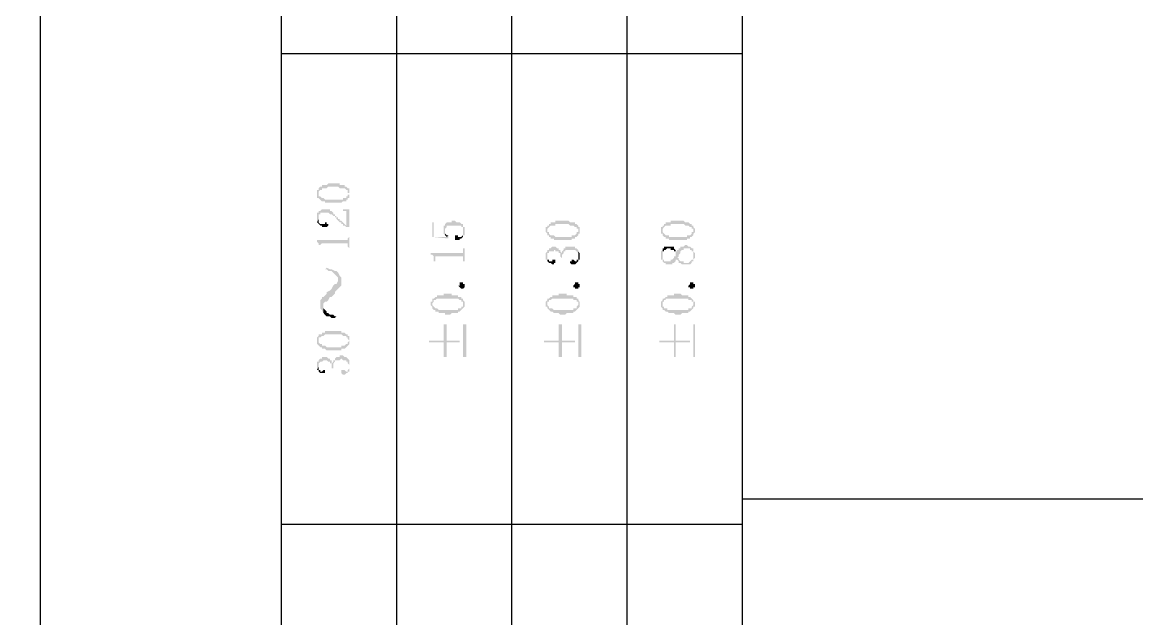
# Model space of a CAD drawing. Header units: millimetres. Extents: x 7018 to 13530, y 4187 to 5692.
# Drawn here: x 11232.56 to 11263.56, y 5028.31 to 5044.9 of the extents above; entities that cross this region are included whole.
import ezdxf

# ---------------------------------------------------------------- set-up
doc = ezdxf.new("R2010")
doc.units = ezdxf.units.MM
doc.layers.add('绘图', color=7, linetype='Continuous')

msp = doc.modelspace()

# ---------------------------------------------------------------- hatches: boundary and pattern name
at = {"transparency": 33554559}
for points in [[(11240.758, 5040.151), (11240.758, 5040.061), (11240.758, 5040.016), (11240.804, 5040.016), (11240.804, 5040.151), (11240.804, 5040.196), (11240.804, 5040.196), (11240.849, 5040.242), (11240.894, 5040.242), (11240.894, 5040.287), (11241.029, 5040.287), (11241.074, 5040.332), (11241.345, 5040.332), (11241.39, 5040.287), (11241.526, 5040.287), (11241.571, 5040.242), (11241.616, 5040.242), (11241.616, 5040.196), (11241.616, 5040.151), (11241.661, 5040.151), (11241.661, 5040.287), (11241.616, 5040.287), (11241.571, 5040.332), (11241.526, 5040.332), (11241.526, 5040.377), (11241.39, 5040.377), (11241.39, 5040.422), (11241.074, 5040.422), (11241.029, 5040.377), (11240.894, 5040.377), (11240.894, 5040.332), (11240.849, 5040.332), (11240.804, 5040.287), (11240.804, 5040.242), (11240.758, 5040.242), (11240.758, 5040.196)], [(11240.804, 5040.016), (11240.804, 5040.016), (11240.849, 5039.971), (11240.849, 5039.971), (11240.894, 5039.926), (11240.984, 5039.926), (11240.984, 5039.881), (11241.435, 5039.881), (11241.481, 5039.926), (11241.571, 5039.926), (11241.571, 5039.971), (11241.616, 5039.971), (11241.616, 5040.016), (11241.661, 5040.016), (11241.661, 5040.061), (11241.661, 5040.106), (11241.661, 5040.151), (11241.661, 5040.196), (11241.661, 5040.242), (11241.661, 5040.287), (11241.661, 5040.106), (11241.616, 5040.106), (11241.616, 5040.061), (11241.571, 5040.061), (11241.571, 5040.016), (11241.481, 5040.016), (11241.481, 5039.971), (11240.984, 5039.971), (11240.939, 5040.016), (11240.894, 5040.016), (11240.849, 5040.061), (11240.804, 5040.061), (11240.804, 5040.106), (11240.804, 5040.151)], [(11240.758, 5039.474), (11240.758, 5039.429), (11240.758, 5039.339), (11240.758, 5039.339), (11240.804, 5039.429), (11240.804, 5039.519), (11240.804, 5039.565), (11240.849, 5039.565), (11240.849, 5039.61), (11241.074, 5039.61), (11241.119, 5039.565), (11241.165, 5039.565), (11241.21, 5039.519), (11241.255, 5039.519), (11241.255, 5039.474), (11241.3, 5039.474), (11241.3, 5039.429), (11241.3, 5039.429), (11241.345, 5039.384), (11241.345, 5039.384), (11241.39, 5039.339), (11241.435, 5039.339), (11241.435, 5039.294), (11241.481, 5039.294), (11241.481, 5039.249), (11241.526, 5039.249), (11241.571, 5039.204), (11241.616, 5039.204), (11241.571, 5039.249), (11241.571, 5039.249), (11241.526, 5039.294), (11241.526, 5039.294), (11241.481, 5039.339), (11241.481, 5039.339), (11241.435, 5039.384), (11241.39, 5039.384), (11241.39, 5039.429), (11241.345, 5039.429), (11241.345, 5039.474), (11241.3, 5039.474), (11241.3, 5039.519), (11241.255, 5039.519), (11241.255, 5039.565), (11241.21, 5039.565), (11241.21, 5039.61), (11241.21, 5039.61), (11241.165, 5039.655), (11241.119, 5039.655), (11241.119, 5039.7), (11240.894, 5039.7), (11240.849, 5039.655), (11240.804, 5039.655), (11240.804, 5039.61), (11240.758, 5039.61), (11240.758, 5039.565)], [(11241.435, 5039.7), (11241.481, 5039.7), (11241.481, 5039.655), (11241.571, 5039.655), (11241.571, 5039.61), (11241.571, 5039.249), (11241.616, 5039.204), (11241.661, 5039.204), (11241.661, 5039.7)], [(11240.758, 5039.339), (11240.804, 5039.294), (11240.804, 5039.294), (11240.849, 5039.249), (11240.894, 5039.249), (11240.894, 5039.204), (11241.029, 5039.204), (11241.074, 5039.249), (11241.074, 5039.294), (11241.029, 5039.294), (11241.029, 5039.339), (11240.984, 5039.339), (11240.984, 5039.294), (11240.849, 5039.294), (11240.804, 5039.339), (11240.804, 5039.429), (11240.804, 5039.429)], [(11243.963, 5039.339), (11243.963, 5038.933), (11244.414, 5038.888), (11244.414, 5038.933), (11244.414, 5038.978), (11244.369, 5038.933), (11244.008, 5038.933), (11244.008, 5039.339)], [(11244.279, 5039.158), (11244.279, 5039.068), (11244.279, 5039.023), (11244.279, 5039.023), (11244.324, 5038.978), (11244.324, 5039.113), (11244.324, 5039.158), (11244.324, 5039.158), (11244.369, 5039.204), (11244.369, 5039.249), (11244.775, 5039.249), (11244.775, 5039.204), (11244.82, 5039.204), (11244.82, 5039.158), (11244.82, 5039.113), (11244.82, 5038.978), (11244.865, 5038.978), (11244.865, 5039.023), (11244.865, 5039.113), (11244.865, 5039.158), (11244.865, 5039.204), (11244.82, 5039.204), (11244.82, 5039.249), (11244.82, 5039.294), (11244.775, 5039.294), (11244.73, 5039.339), (11244.64, 5039.339), (11244.595, 5039.384), (11244.504, 5039.384), (11244.504, 5039.339), (11244.369, 5039.339), (11244.324, 5039.294), (11244.324, 5039.249), (11244.279, 5039.249), (11244.279, 5039.204)], [(11247.122, 5039.113), (11247.122, 5039.068), (11247.122, 5039.068), (11247.167, 5039.023), (11247.167, 5038.978), (11247.167, 5039.113), (11247.167, 5039.158), (11247.167, 5039.158), (11247.212, 5039.204), (11247.212, 5039.204), (11247.257, 5039.249), (11247.393, 5039.249), (11247.393, 5039.294), (11247.754, 5039.294), (11247.799, 5039.249), (11247.889, 5039.249), (11247.934, 5039.204), (11247.98, 5039.204), (11247.98, 5039.158), (11248.025, 5039.158), (11248.025, 5039.113), (11248.025, 5039.249), (11248.025, 5039.249), (11247.98, 5039.294), (11247.934, 5039.294), (11247.934, 5039.339), (11247.799, 5039.339), (11247.754, 5039.384), (11247.393, 5039.384), (11247.393, 5039.339), (11247.257, 5039.339), (11247.257, 5039.294), (11247.212, 5039.294), (11247.212, 5039.249), (11247.167, 5039.249), (11247.167, 5039.204), (11247.122, 5039.204)], [(11247.167, 5038.978), (11247.212, 5038.978), (11247.212, 5038.933), (11247.257, 5038.933), (11247.257, 5038.888), (11247.348, 5038.888), (11247.348, 5038.843), (11247.844, 5038.843), (11247.844, 5038.888), (11247.934, 5038.888), (11247.934, 5038.933), (11247.98, 5038.933), (11248.025, 5038.978), (11248.025, 5039.023), (11248.07, 5039.023), (11248.07, 5039.068), (11248.07, 5039.113), (11248.07, 5039.158), (11248.07, 5039.204), (11248.025, 5039.204), (11248.025, 5039.249), (11248.025, 5039.113), (11248.025, 5039.068), (11247.98, 5039.068), (11247.98, 5039.023), (11247.98, 5039.023), (11247.934, 5038.978), (11247.844, 5038.978), (11247.844, 5038.933), (11247.393, 5038.933), (11247.348, 5038.978), (11247.257, 5038.978), (11247.212, 5039.023), (11247.212, 5039.068), (11247.167, 5039.068), (11247.167, 5039.113)], [(11250.326, 5039.113), (11250.326, 5039.068), (11250.326, 5039.023), (11250.372, 5039.023), (11250.372, 5038.978), (11250.372, 5039.113), (11250.372, 5039.158), (11250.372, 5039.158), (11250.417, 5039.204), (11250.417, 5039.204), (11250.462, 5039.249), (11250.597, 5039.249), (11250.597, 5039.294), (11250.958, 5039.294), (11251.003, 5039.249), (11251.094, 5039.249), (11251.139, 5039.204), (11251.184, 5039.204), (11251.184, 5039.158), (11251.229, 5039.158), (11251.229, 5039.113), (11251.229, 5039.249), (11251.184, 5039.249), (11251.184, 5039.294), (11251.139, 5039.294), (11251.094, 5039.339), (11251.003, 5039.339), (11250.958, 5039.384), (11250.597, 5039.384), (11250.597, 5039.339), (11250.462, 5039.339), (11250.462, 5039.294), (11250.417, 5039.294), (11250.417, 5039.249), (11250.372, 5039.249), (11250.372, 5039.204), (11250.326, 5039.204)], [(11250.372, 5038.978), (11250.372, 5038.978), (11250.417, 5038.933), (11250.462, 5038.933), (11250.462, 5038.888), (11250.552, 5038.888), (11250.552, 5038.843), (11251.049, 5038.843), (11251.049, 5038.888), (11251.139, 5038.888), (11251.139, 5038.933), (11251.184, 5038.933), (11251.229, 5038.978), (11251.229, 5039.023), (11251.229, 5039.023), (11251.274, 5039.068), (11251.274, 5039.113), (11251.274, 5039.158), (11251.274, 5039.158), (11251.229, 5039.204), (11251.229, 5039.249), (11251.229, 5039.113), (11251.229, 5039.068), (11251.184, 5039.068), (11251.184, 5039.023), (11251.184, 5039.023), (11251.139, 5038.978), (11251.049, 5038.978), (11251.049, 5038.933), (11250.552, 5038.933), (11250.552, 5038.978), (11250.462, 5038.978), (11250.417, 5039.023), (11250.417, 5039.023), (11250.372, 5039.068), (11250.372, 5039.113)], [(11240.758, 5038.843), (11240.758, 5038.797), (11240.758, 5038.797), (11240.804, 5038.752), (11240.804, 5038.707), (11240.849, 5038.707), (11240.849, 5038.572), (11240.849, 5038.707), (11240.849, 5038.707), (11240.894, 5038.752), (11241.616, 5038.752), (11241.616, 5038.707), (11241.616, 5038.662), (11241.661, 5038.617), (11241.661, 5038.572), (11241.661, 5038.978), (11241.661, 5038.933), (11241.616, 5038.888), (11241.616, 5038.843), (11241.571, 5038.843)], [(11244.324, 5038.978), (11244.324, 5038.978), (11244.369, 5038.933), (11244.369, 5038.933), (11244.414, 5038.978), (11244.369, 5038.978), (11244.324, 5039.023), (11244.324, 5039.068), (11244.324, 5039.113)], [(11244.595, 5038.933), (11244.595, 5038.843), (11244.73, 5038.843), (11244.73, 5038.888), (11244.775, 5038.888), (11244.82, 5038.933), (11244.82, 5039.113), (11244.82, 5039.023), (11244.82, 5038.978), (11244.82, 5038.978), (11244.775, 5038.933), (11244.685, 5038.933), (11244.685, 5038.978), (11244.595, 5038.978)], [(11243.918, 5038.481), (11243.918, 5038.436), (11243.963, 5038.436), (11244.008, 5038.391), (11244.008, 5038.301), (11244.008, 5038.256), (11244.053, 5038.256), (11244.053, 5038.346), (11244.053, 5038.391), (11244.82, 5038.391), (11244.82, 5038.346), (11244.82, 5038.301), (11244.82, 5038.256), (11244.865, 5038.256), (11244.865, 5038.617), (11244.82, 5038.617), (11244.82, 5038.527), (11244.82, 5038.481), (11244.73, 5038.481)], [(11247.122, 5038.391), (11247.122, 5038.301), (11247.167, 5038.301), (11247.167, 5038.391), (11247.167, 5038.436), (11247.167, 5038.481), (11247.212, 5038.481), (11247.212, 5038.527), (11247.348, 5038.527), (11247.348, 5038.572), (11247.393, 5038.572), (11247.393, 5038.527), (11247.483, 5038.527), (11247.483, 5038.481), (11247.528, 5038.481), (11247.528, 5038.436), (11247.528, 5038.391), (11247.528, 5038.391), (11247.573, 5038.346), (11247.573, 5038.391), (11247.573, 5038.436), (11247.619, 5038.481), (11247.619, 5038.527), (11247.664, 5038.527), (11247.664, 5038.572), (11247.934, 5038.572), (11247.98, 5038.527), (11247.98, 5038.527), (11248.025, 5038.481), (11248.025, 5038.436), (11248.025, 5038.391), (11248.025, 5038.572), (11248.025, 5038.572), (11247.98, 5038.617), (11247.934, 5038.617), (11247.934, 5038.662), (11247.664, 5038.662), (11247.664, 5038.617), (11247.619, 5038.617), (11247.619, 5038.572), (11247.619, 5038.572), (11247.573, 5038.527), (11247.573, 5038.481), (11247.573, 5038.481), (11247.528, 5038.527), (11247.528, 5038.572), (11247.483, 5038.572), (11247.483, 5038.617), (11247.438, 5038.617), (11247.393, 5038.662), (11247.303, 5038.662), (11247.257, 5038.617), (11247.212, 5038.617), (11247.212, 5038.572), (11247.167, 5038.572), (11247.167, 5038.527), (11247.167, 5038.527), (11247.122, 5038.481), (11247.122, 5038.436)], [(11250.326, 5038.436), (11250.326, 5038.391), (11250.326, 5038.301), (11250.372, 5038.301), (11250.372, 5038.256), (11250.372, 5038.256), (11250.417, 5038.211), (11250.462, 5038.211), (11250.462, 5038.166), (11250.642, 5038.166), (11250.642, 5038.211), (11250.688, 5038.211), (11250.733, 5038.256), (11250.733, 5038.301), (11250.778, 5038.301), (11250.778, 5038.346), (11250.778, 5038.346), (11250.823, 5038.391), (11250.823, 5038.436), (11250.823, 5038.436), (11250.868, 5038.481), (11250.868, 5038.527), (11250.868, 5038.527), (11250.913, 5038.572), (11250.958, 5038.572), (11250.958, 5038.617), (11251.139, 5038.617), (11251.139, 5038.572), (11251.184, 5038.572), (11251.184, 5038.527), (11251.229, 5038.527), (11251.229, 5038.436), (11251.229, 5038.301), (11251.229, 5038.301), (11251.274, 5038.346), (11251.274, 5038.436), (11251.274, 5038.481), (11251.274, 5038.481), (11251.229, 5038.527), (11251.229, 5038.572), (11251.229, 5038.617), (11251.184, 5038.617), (11251.139, 5038.662), (11251.094, 5038.662), (11251.049, 5038.707), (11251.003, 5038.707), (11250.958, 5038.662), (11250.868, 5038.662), (11250.868, 5038.617), (11250.823, 5038.617), (11250.823, 5038.572), (11250.778, 5038.572), (11250.778, 5038.527), (11250.733, 5038.527), (11250.733, 5038.481), (11250.733, 5038.391), (11250.688, 5038.391), (11250.688, 5038.346), (11250.688, 5038.346), (11250.642, 5038.301), (11250.597, 5038.301), (11250.597, 5038.256), (11250.417, 5038.256), (11250.417, 5038.301), (11250.372, 5038.301), (11250.372, 5038.346), (11250.372, 5038.572), (11250.326, 5038.527)], [(11250.372, 5038.572), (11250.372, 5038.436), (11250.372, 5038.481), (11250.372, 5038.527), (11250.417, 5038.527), (11250.417, 5038.572), (11250.462, 5038.572), (11250.507, 5038.617), (11250.597, 5038.617), (11250.597, 5038.572), (11250.688, 5038.572), (11250.688, 5038.527), (11250.733, 5038.527), (11250.733, 5038.481), (11250.733, 5038.572), (11250.733, 5038.572), (11250.688, 5038.617), (11250.688, 5038.662), (11250.417, 5038.662), (11250.417, 5038.617), (11250.372, 5038.617)], [(11247.167, 5038.301), (11247.167, 5038.256), (11247.167, 5038.256), (11247.212, 5038.211), (11247.257, 5038.211), (11247.303, 5038.166), (11247.348, 5038.166), (11247.348, 5038.211), (11247.393, 5038.211), (11247.393, 5038.256), (11247.393, 5038.301), (11247.303, 5038.301), (11247.303, 5038.256), (11247.212, 5038.256), (11247.212, 5038.301), (11247.167, 5038.301), (11247.167, 5038.346), (11247.167, 5038.391)], [(11247.799, 5038.211), (11247.799, 5038.211), (11247.844, 5038.166), (11247.934, 5038.166), (11247.98, 5038.211), (11247.98, 5038.211), (11248.025, 5038.256), (11248.025, 5038.301), (11248.07, 5038.301), (11248.07, 5038.391), (11248.07, 5038.436), (11248.07, 5038.481), (11248.07, 5038.481), (11248.025, 5038.527), (11248.025, 5038.391), (11248.025, 5038.346), (11248.025, 5038.301), (11247.98, 5038.301), (11247.98, 5038.256), (11247.934, 5038.256), (11247.889, 5038.301), (11247.844, 5038.301), (11247.844, 5038.256), (11247.799, 5038.256)], [(11250.778, 5038.301), (11250.823, 5038.256), (11250.823, 5038.211), (11250.868, 5038.211), (11250.913, 5038.166), (11251.139, 5038.166), (11251.184, 5038.211), (11251.184, 5038.256), (11251.229, 5038.256), (11251.229, 5038.436), (11251.229, 5038.346), (11251.229, 5038.301), (11251.184, 5038.301), (11251.139, 5038.256), (11251.139, 5038.256), (11251.094, 5038.211), (11250.958, 5038.211), (11250.958, 5038.256), (11250.868, 5038.256), (11250.823, 5038.301), (11250.823, 5038.346), (11250.778, 5038.346)], [(11240.984, 5038.03), (11241.029, 5038.03), (11241.074, 5037.985), (11241.165, 5037.985), (11241.21, 5037.94), (11241.255, 5037.895), (11241.255, 5037.895), (11241.3, 5037.85), (11241.345, 5037.804), (11241.345, 5037.489), (11241.345, 5037.489), (11241.39, 5037.534), (11241.435, 5037.579), (11241.435, 5037.804), (11241.39, 5037.85), (11241.345, 5037.94), (11241.345, 5037.94), (11241.3, 5037.985), (11241.255, 5037.985), (11241.165, 5038.03), (11241.119, 5038.03), (11241.029, 5038.075)], [(11240.849, 5037.037), (11240.849, 5036.947), (11240.894, 5036.902), (11240.939, 5036.812), (11240.939, 5036.992), (11240.939, 5037.082), (11240.984, 5037.127), (11241.029, 5037.127), (11241.074, 5037.173), (11241.119, 5037.263), (11241.165, 5037.263), (11241.21, 5037.308), (11241.255, 5037.353), (11241.255, 5037.398), (11241.3, 5037.443), (11241.345, 5037.489), (11241.345, 5037.759), (11241.345, 5037.714), (11241.3, 5037.624), (11241.255, 5037.624), (11241.21, 5037.579), (11241.165, 5037.489), (11241.165, 5037.489), (11241.119, 5037.443), (11241.029, 5037.398), (11241.029, 5037.353), (11240.984, 5037.308), (11240.939, 5037.263), (11240.894, 5037.263), (11240.894, 5037.218), (11240.849, 5037.173), (11240.849, 5037.082)], [(11244.865, 5037.579), (11244.865, 5037.534), (11244.865, 5037.534), (11244.82, 5037.489), (11244.775, 5037.489), (11244.73, 5037.534), (11244.73, 5037.534), (11244.685, 5037.579), (11244.73, 5037.579), (11244.73, 5037.624), (11244.73, 5037.669), (11244.82, 5037.669), (11244.82, 5037.624), (11244.865, 5037.624), (11244.865, 5037.579)], [(11248.07, 5037.579), (11248.07, 5037.534), (11248.025, 5037.534), (11248.025, 5037.489), (11247.934, 5037.489), (11247.934, 5037.534), (11247.889, 5037.534), (11247.889, 5037.579), (11247.889, 5037.579), (11247.934, 5037.624), (11247.934, 5037.669), (11248.025, 5037.669), (11248.025, 5037.624), (11248.07, 5037.624), (11248.07, 5037.579)], [(11251.274, 5037.579), (11251.274, 5037.534), (11251.229, 5037.534), (11251.229, 5037.489), (11251.139, 5037.489), (11251.139, 5037.534), (11251.094, 5037.534), (11251.094, 5037.579), (11251.094, 5037.579), (11251.139, 5037.624), (11251.139, 5037.669), (11251.229, 5037.669), (11251.229, 5037.624), (11251.274, 5037.624), (11251.274, 5037.579)], [(11243.918, 5037.082), (11243.918, 5037.037), (11243.918, 5037.037), (11243.963, 5036.992), (11243.963, 5036.947), (11243.963, 5037.082), (11243.963, 5037.082), (11244.008, 5037.127), (11244.008, 5037.173), (11244.053, 5037.173), (11244.098, 5037.218), (11244.685, 5037.218), (11244.73, 5037.173), (11244.775, 5037.173), (11244.775, 5037.127), (11244.82, 5037.127), (11244.82, 5037.082), (11244.82, 5037.218), (11244.775, 5037.218), (11244.775, 5037.263), (11244.685, 5037.263), (11244.685, 5037.308), (11244.504, 5037.308), (11244.504, 5037.353), (11244.279, 5037.353), (11244.279, 5037.308), (11244.098, 5037.308), (11244.098, 5037.263), (11244.053, 5037.263), (11244.008, 5037.218), (11243.963, 5037.218), (11243.963, 5037.173), (11243.963, 5037.127), (11243.918, 5037.127)], [(11243.963, 5036.947), (11244.008, 5036.902), (11244.053, 5036.902), (11244.053, 5036.857), (11244.143, 5036.857), (11244.143, 5036.812), (11244.324, 5036.812), (11244.324, 5036.766), (11244.459, 5036.766), (11244.504, 5036.812), (11244.685, 5036.812), (11244.685, 5036.857), (11244.73, 5036.857), (11244.775, 5036.902), (11244.775, 5036.902), (11244.82, 5036.947), (11244.82, 5036.947), (11244.865, 5036.992), (11244.865, 5037.082), (11244.865, 5037.127), (11244.865, 5037.127), (11244.82, 5037.173), (11244.82, 5037.037), (11244.82, 5036.992), (11244.775, 5036.992), (11244.775, 5036.947), (11244.685, 5036.947), (11244.685, 5036.902), (11244.143, 5036.902), (11244.098, 5036.947), (11244.053, 5036.947), (11244.008, 5036.992), (11244.008, 5036.992), (11243.963, 5037.037), (11243.963, 5037.082)], [(11247.122, 5037.082), (11247.122, 5037.037), (11247.122, 5036.992), (11247.167, 5036.992), (11247.167, 5036.947), (11247.167, 5037.082), (11247.167, 5037.127), (11247.212, 5037.127), (11247.212, 5037.173), (11247.257, 5037.173), (11247.303, 5037.218), (11247.889, 5037.218), (11247.889, 5037.173), (11247.98, 5037.173), (11247.98, 5037.127), (11248.025, 5037.127), (11248.025, 5037.082), (11248.025, 5037.218), (11247.98, 5037.218), (11247.98, 5037.263), (11247.889, 5037.263), (11247.889, 5037.308), (11247.709, 5037.308), (11247.709, 5037.353), (11247.483, 5037.353), (11247.483, 5037.308), (11247.303, 5037.308), (11247.303, 5037.263), (11247.257, 5037.263), (11247.212, 5037.218), (11247.167, 5037.218), (11247.167, 5037.173), (11247.167, 5037.173), (11247.122, 5037.127)], [(11247.167, 5036.947), (11247.212, 5036.902), (11247.212, 5036.902), (11247.257, 5036.857), (11247.303, 5036.857), (11247.348, 5036.812), (11247.483, 5036.812), (11247.528, 5036.766), (11247.664, 5036.766), (11247.709, 5036.812), (11247.889, 5036.812), (11247.889, 5036.857), (11247.934, 5036.857), (11247.98, 5036.902), (11247.98, 5036.902), (11248.025, 5036.947), (11248.025, 5036.947), (11248.07, 5036.992), (11248.07, 5037.082), (11248.07, 5037.127), (11248.07, 5037.127), (11248.025, 5037.173), (11248.025, 5037.037), (11248.025, 5037.037), (11247.98, 5036.992), (11247.98, 5036.947), (11247.889, 5036.947), (11247.889, 5036.902), (11247.348, 5036.902), (11247.303, 5036.947), (11247.212, 5036.947), (11247.212, 5036.992), (11247.212, 5036.992), (11247.167, 5037.037), (11247.167, 5037.082)], [(11250.326, 5037.082), (11250.326, 5037.037), (11250.326, 5036.992), (11250.326, 5036.992), (11250.372, 5036.947), (11250.372, 5037.082), (11250.372, 5037.127), (11250.417, 5037.127), (11250.417, 5037.173), (11250.462, 5037.173), (11250.462, 5037.218), (11251.094, 5037.218), (11251.094, 5037.173), (11251.184, 5037.173), (11251.184, 5037.127), (11251.229, 5037.127), (11251.229, 5037.082), (11251.229, 5037.173), (11251.184, 5037.218), (11251.184, 5037.218), (11251.139, 5037.263), (11251.094, 5037.263), (11251.094, 5037.308), (11250.913, 5037.308), (11250.868, 5037.353), (11250.688, 5037.353), (11250.688, 5037.308), (11250.507, 5037.308), (11250.507, 5037.263), (11250.462, 5037.263), (11250.417, 5037.218), (11250.372, 5037.218), (11250.372, 5037.173), (11250.372, 5037.173), (11250.326, 5037.127)], [(11250.372, 5036.947), (11250.372, 5036.902), (11250.417, 5036.902), (11250.462, 5036.857), (11250.507, 5036.857), (11250.552, 5036.812), (11250.688, 5036.812), (11250.733, 5036.766), (11250.868, 5036.766), (11250.913, 5036.812), (11251.094, 5036.812), (11251.094, 5036.857), (11251.139, 5036.857), (11251.184, 5036.902), (11251.184, 5036.902), (11251.229, 5036.947), (11251.229, 5036.992), (11251.274, 5036.992), (11251.274, 5037.082), (11251.274, 5037.127), (11251.229, 5037.127), (11251.229, 5037.173), (11251.229, 5037.037), (11251.229, 5037.037), (11251.184, 5036.992), (11251.184, 5036.947), (11251.094, 5036.947), (11251.094, 5036.902), (11250.507, 5036.902), (11250.507, 5036.947), (11250.417, 5036.947), (11250.417, 5036.992), (11250.372, 5036.992), (11250.372, 5037.037), (11250.372, 5037.082)], [(11240.939, 5036.812), (11240.939, 5036.812), (11240.984, 5036.766), (11241.029, 5036.721), (11241.119, 5036.721), (11241.165, 5036.676), (11241.255, 5036.676), (11241.3, 5036.721), (11241.255, 5036.721), (11241.21, 5036.766), (11241.119, 5036.766), (11241.074, 5036.812), (11241.029, 5036.812), (11241.029, 5036.857), (11240.984, 5036.902), (11240.939, 5036.947), (11240.939, 5036.992)], [(11243.873, 5036.044), (11243.873, 5035.999), (11244.279, 5035.999), (11244.279, 5035.593), (11244.369, 5035.593), (11244.369, 5035.999), (11244.73, 5035.999), (11244.73, 5036.044), (11244.369, 5036.044), (11244.369, 5036.496), (11244.279, 5036.496), (11244.279, 5036.044)], [(11244.911, 5035.593), (11244.911, 5036.496), (11244.82, 5036.496), (11244.82, 5035.593)], [(11247.077, 5036.044), (11247.077, 5035.999), (11247.483, 5035.999), (11247.483, 5035.593), (11247.573, 5035.593), (11247.573, 5035.999), (11247.934, 5035.999), (11247.934, 5036.044), (11247.573, 5036.044), (11247.573, 5036.496), (11247.483, 5036.496), (11247.483, 5036.044)], [(11248.115, 5035.593), (11248.115, 5036.496), (11248.025, 5036.496), (11248.025, 5035.593)], [(11250.281, 5036.044), (11250.281, 5035.999), (11250.688, 5035.999), (11250.688, 5035.593), (11250.733, 5035.593), (11250.733, 5035.999), (11251.139, 5035.999), (11251.139, 5036.044), (11250.733, 5036.044), (11250.733, 5036.496), (11250.688, 5036.496), (11250.688, 5036.044)], [(11251.274, 5035.593), (11251.274, 5036.496), (11251.229, 5036.496), (11251.229, 5035.593)], [(11240.758, 5036.044), (11240.758, 5035.999), (11240.758, 5035.954), (11240.758, 5035.954), (11240.804, 5035.909), (11240.804, 5036.044), (11240.804, 5036.089), (11240.804, 5036.135), (11240.849, 5036.135), (11240.894, 5036.18), (11240.939, 5036.18), (11240.984, 5036.225), (11241.435, 5036.225), (11241.481, 5036.18), (11241.571, 5036.18), (11241.571, 5036.135), (11241.616, 5036.135), (11241.616, 5036.089), (11241.616, 5036.089), (11241.661, 5036.044), (11241.661, 5036.18), (11241.616, 5036.18), (11241.616, 5036.225), (11241.571, 5036.225), (11241.526, 5036.27), (11241.435, 5036.27), (11241.435, 5036.315), (11240.984, 5036.315), (11240.984, 5036.27), (11240.894, 5036.27), (11240.894, 5036.225), (11240.804, 5036.225), (11240.804, 5036.18), (11240.804, 5036.18), (11240.758, 5036.135), (11240.758, 5036.089), (11240.758, 5036.089)], [(11240.804, 5035.909), (11240.804, 5035.909), (11240.849, 5035.864), (11240.894, 5035.864), (11240.894, 5035.819), (11240.984, 5035.819), (11241.029, 5035.774), (11241.435, 5035.774), (11241.435, 5035.819), (11241.526, 5035.819), (11241.571, 5035.864), (11241.571, 5035.864), (11241.616, 5035.909), (11241.616, 5035.909), (11241.661, 5035.954), (11241.661, 5036.044), (11241.661, 5036.089), (11241.661, 5036.135), (11241.661, 5036.18), (11241.661, 5036.044), (11241.661, 5036.044), (11241.616, 5035.999), (11241.616, 5035.954), (11241.571, 5035.954), (11241.526, 5035.909), (11241.435, 5035.909), (11241.435, 5035.864), (11241.029, 5035.864), (11240.984, 5035.909), (11240.894, 5035.909), (11240.894, 5035.954), (11240.849, 5035.954), (11240.804, 5035.999), (11240.804, 5036.044), (11240.804, 5036.044)], [(11240.758, 5035.367), (11240.758, 5035.322), (11240.758, 5035.277), (11240.758, 5035.232), (11240.804, 5035.322), (11240.804, 5035.412), (11240.804, 5035.412), (11240.849, 5035.458), (11240.894, 5035.458), (11240.939, 5035.503), (11241.029, 5035.503), (11241.074, 5035.458), (11241.119, 5035.458), (11241.119, 5035.412), (11241.165, 5035.412), (11241.165, 5035.367), (11241.165, 5035.277), (11241.21, 5035.277), (11241.21, 5035.322), (11241.21, 5035.412), (11241.21, 5035.412), (11241.255, 5035.458), (11241.255, 5035.503), (11241.39, 5035.503), (11241.435, 5035.548), (11241.435, 5035.548), (11241.481, 5035.503), (11241.571, 5035.503), (11241.571, 5035.458), (11241.616, 5035.458), (11241.616, 5035.412), (11241.661, 5035.367), (11241.661, 5035.322), (11241.661, 5035.503), (11241.661, 5035.503), (11241.616, 5035.548), (11241.616, 5035.548), (11241.571, 5035.593), (11241.526, 5035.593), (11241.481, 5035.638), (11241.39, 5035.638), (11241.39, 5035.593), (11241.3, 5035.593), (11241.255, 5035.548), (11241.255, 5035.503), (11241.21, 5035.503), (11241.21, 5035.458), (11241.21, 5035.458), (11241.165, 5035.412), (11241.165, 5035.458), (11241.165, 5035.503), (11241.119, 5035.503), (11241.119, 5035.548), (11241.074, 5035.548), (11241.029, 5035.593), (11240.894, 5035.593), (11240.894, 5035.548), (11240.849, 5035.548), (11240.804, 5035.503), (11240.804, 5035.458), (11240.758, 5035.458), (11240.758, 5035.412)], [(11240.758, 5035.232), (11240.804, 5035.232), (11240.804, 5035.187), (11240.804, 5035.187), (11240.849, 5035.142), (11240.984, 5035.142), (11240.984, 5035.187), (11240.984, 5035.232), (11240.939, 5035.232), (11240.894, 5035.187), (11240.849, 5035.187), (11240.849, 5035.232), (11240.804, 5035.232), (11240.804, 5035.322), (11240.804, 5035.322)], [(11241.435, 5035.142), (11241.435, 5035.142), (11241.481, 5035.097), (11241.526, 5035.097), (11241.571, 5035.142), (11241.616, 5035.142), (11241.616, 5035.187), (11241.661, 5035.187), (11241.661, 5035.277), (11241.661, 5035.322), (11241.661, 5035.367), (11241.661, 5035.458), (11241.661, 5035.503), (11241.661, 5035.322), (11241.661, 5035.277), (11241.661, 5035.277), (11241.616, 5035.232), (11241.616, 5035.187), (11241.571, 5035.187), (11241.526, 5035.232), (11241.435, 5035.232), (11241.435, 5035.187), (11241.435, 5035.187)]]:
    msp.add_hatch(color=256, dxfattribs=at).paths.add_polyline_path(points)

# ---------------------------------------------------------------- linework, layer by layer
for p, q in [((11239.765, 5242.873), (11239.765, 4956.132)), ((11252.583, 5031.644), (11649.021, 5031.644))]:
    msp.add_line(p, q)
msp.add_lwpolyline([(11653.059, 4951.873), (11653.059, 5248.873), (11233.059, 5248.873), (11233.059, 4951.873)], close=True)
for points in [[(11252.583, 5242.873), (11252.583, 4956.132)], [(11242.97, 5070.48), (11242.97, 4977.463)], [(11246.174, 5070.48), (11246.174, 4977.463)], [(11249.379, 5070.48), (11249.379, 4977.463)], [(11239.766, 5044.033), (11252.583, 5044.033)], [(11239.766, 5030.944), (11252.583, 5030.944)]]:
    msp.add_lwpolyline(points)
at = {"layer": '绘图', "lineweight": 13, "ltscale": 0.2}
for centre, radius, start, end in [((11323.851, 4624.639), 437.429, 88.5439, 88.5439), ((11323.871, 4624.747), 434.829, 88.05782, 88.05782), ((11345.593, 4624.747), 434.829, 88.05782, 88.05782), ((11348.395, 4762.503), 296.9, 89.34067, 89.34067), ((11326.674, 4762.447), 296.9, 89.34067, 89.34067)]:
    msp.add_arc(centre, radius, start, end, dxfattribs=at)

doc.saveas('drawing.dxf')
